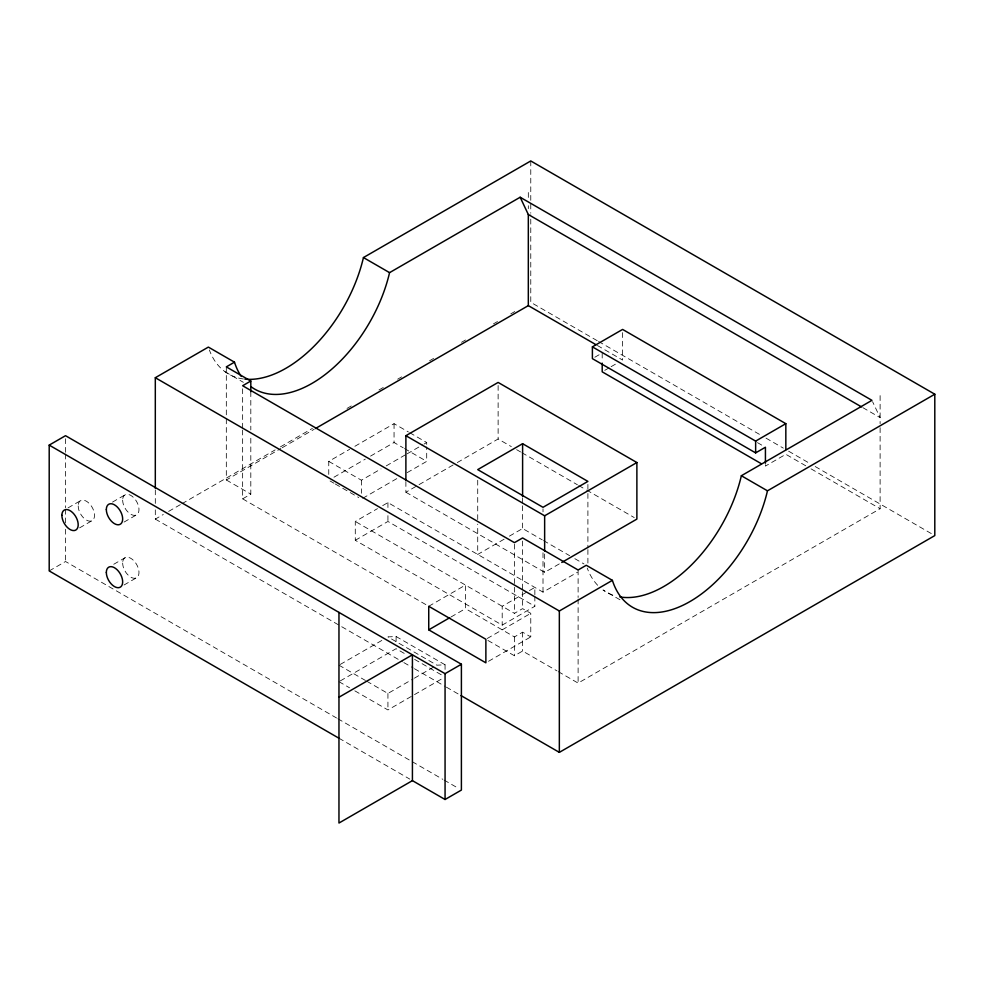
<?xml version="1.0" encoding="UTF-8"?>
<svg xmlns="http://www.w3.org/2000/svg" width="984" height="984" viewBox="0 0 984 984"><rect width="100%" height="100%" fill="white"/><g stroke="black" fill="none" stroke-linecap="round" stroke-linejoin="round"><path stroke-width="0.74" stroke-dasharray="4.92 3.69" d="M68.044 507.879L80.602 500.635M112.496 502.098L125.054 494.841M79.581 527.879L92.139 520.622M124.033 522.086L136.591 514.841M49.2 570.929L65.522 561.507L336.516 717.963M155.312 509.872L155.312 519.097L163.295 514.484M168.621 511.409L180.601 504.497M181.942 503.722L275.139 449.909M280.465 446.834L312.42 428.397M347.032 408.409L352.358 405.334M378.988 389.959L384.313 386.884M397.622 379.197L401.62 376.884M429.577 360.747L433.575 358.447M461.533 342.297L465.53 339.997M493.488 323.847L497.486 321.547M510.794 313.859L514.792 311.547M226.32 418.852L226.32 479.983L280.87 448.495M282.199 447.72L314.13 429.295M113.75 564.275L125.054 557.756M242.642 430.057L242.642 498.839L250.809 494.116L250.809 436.047M328.754 474.423L328.754 461.373L349.652 449.307M354.88 446.293L394.055 423.673L408.421 431.964M124.033 585L136.591 577.743M333.982 477.203L365.322 459.11M370.55 456.096L394.055 442.517L403.194 447.794M328.754 461.373L361.399 480.217L380.993 468.913M386.22 465.899L405.802 454.583M407.118 453.833L422.788 444.78M424.092 444.03L426.699 442.517L426.699 445.42M594.84 357.229L602.196 352.985L602.196 361.682M362.715 498.31L397.966 477.953M407.118 472.677L426.699 461.373L426.699 446.871M604.742 370.365L609.846 367.413M611.113 366.675L616.218 363.736M534.853 596.132L534.853 606.279L502.197 625.123L355.286 540.302L355.286 521.458L377.487 508.63M382.702 505.616L387.93 502.603L543.008 592.134L577.337 572.319M405.888 481.533L405.888 492.234L417.745 485.395M419.061 484.632L455.961 463.329M457.277 462.566L498.125 438.987L511.336 446.613M355.286 540.302L387.93 521.458L534.853 606.279M504.128 539.195L477.72 554.435L477.72 524.14M509.404 536.145L522.602 528.519L542.196 539.835M428.741 606.279L465.469 585.074L465.469 608.629L514.447 636.906L522.602 632.195L530.77 636.906L530.77 613.339L522.602 608.629L514.447 613.339L355.286 521.458M340.279 664.421L382.641 639.969M340.292 680.903L396.097 648.69L406.687 654.803M451.041 616.968L465.469 608.629M405.888 492.234L544.644 572.344L560.462 563.217M366.749 681.223L387.93 693.462L413.083 678.935M414.399 678.173L434.264 666.709M487.203 638.505L530.77 613.339M354.843 690.842L387.93 709.944L413.182 695.368M414.51 694.606L442.406 678.493M488.519 661.297L530.77 636.906M487.929 640.449L514.447 655.762L522.602 651.039L556.969 670.879M558.285 671.641L578.112 683.093L880.114 508.728L880.114 425.211M445.063 664.79L396.097 636.513L387.93 636.906L436.908 665.184L445.063 664.79L445.063 670.879M862.857 407.659L880.114 417.622L872.574 401.669M597.226 340.698L530.77 302.322L530.77 214.733M598.555 341.46L760.694 435.076M766.007 438.138L783.289 448.114M788.602 451.189L809.869 463.464M815.183 466.527L932.143 534.054M597.362 345.482L622.601 360.058L622.601 332.481M805.761 465.801L785.835 454.3L765.429 466.084L765.429 463.181M811.062 468.864L880.114 508.728M757.471 442.64L762.784 445.703M516.625 449.663L520.585 451.951M521.914 452.714L577.411 484.768M578.727 485.53L585.345 489.343M586.661 490.106L634.237 517.572M409.725 432.714L426.699 442.517M404.498 448.556L426.699 461.373M543.5 540.585L569.625 555.665M574.841 558.678L583.992 563.955M225.09 371.767L243.368 382.321M619.981 599.76L602.995 589.957A114.808 66.285 -60 0 0 615.652 596.009M330.058 480.979L333.982 483.23M335.286 483.993L358.791 497.56M226.32 479.983L250.809 494.116M242.642 498.839L426.945 605.234M414.621 659.391L442.419 675.43M155.312 519.097L402.505 661.814M403.846 662.589L413.145 667.951M414.473 668.726L445.039 686.377M446.367 687.139L459.663 694.815M338.963 665.184L365.433 680.461M338.963 681.678L349.541 687.791M337.844 718.738L410.906 760.915M412.234 761.678L442.8 779.328M444.128 780.091L458.741 788.528M338.963 738.221L409.799 779.119M880.114 395.629L880.114 423.698M587.903 484.423L587.903 492M587.903 493.513L587.903 548.039M587.903 549.564L587.903 566.218M578.112 569.994L578.112 597.497M578.112 599.035L578.112 683.093M544.644 554.004L544.644 572.344M543.008 508.826L543.008 511.864M543.008 552.762L543.008 592.134M534.853 594.68L534.853 587.423L502.197 606.279L502.197 625.123M530.77 160.958L530.77 213.196M528.322 192.52L528.322 199.85M528.322 205.718L528.322 208.657M522.602 498.224L522.602 504.288M522.602 505.801L522.602 528.519M522.602 541.015L522.602 590.191M522.602 591.728L522.602 608.629M522.602 632.195L522.602 651.039M514.447 544.189L514.447 585.689M514.447 587.227L514.447 613.339M514.447 636.906L514.447 655.762M498.125 385.494L498.125 438.987M477.72 480.217L477.72 522.627M396.097 636.513L396.097 642.601M394.055 423.673L394.055 442.517M387.93 502.603L387.93 509.86M387.93 515.653L387.93 521.458M387.93 693.462L387.93 709.944M361.399 480.217L361.399 493.267M250.809 391.718L250.809 429.934M242.642 388.791L242.642 428.532M226.32 366.884L226.32 417.327M155.312 489.897L155.312 503.734M65.522 438.753L65.522 452.566M65.522 454.104L65.522 507.805M65.522 509.343L65.522 523.144M65.522 529.281L65.522 561.507M597.657 585.271A114.808 66.285 -60 0 1 587.251 568.125M243.442 378.975A114.808 66.285 -60 0 1 209.346 349.935M122.656 500.13A11.537 6.667 60 0 0 134.906 515.358A11.537 6.667 60 0 0 134.906 499.036A11.537 6.667 60 0 0 122.656 500.13M78.203 505.924A11.537 6.667 60 0 0 90.454 521.151A11.537 6.667 60 0 0 90.454 504.829A11.537 6.667 60 0 0 78.203 505.924M122.656 563.045A11.537 6.667 60 0 0 134.906 578.272A11.537 6.667 60 0 0 134.906 561.95A11.537 6.667 60 0 0 122.656 563.045"/><path stroke-width="1.48" d="M155.312 488.359L155.312 377.721L208.362 347.094L234.487 362.173A114.808 66.285 -60 0 0 241.264 376.442M244.918 379.135A114.808 66.285 -60 0 0 363.44 257.562L530.77 160.958L934.8 394.215L934.8 535.591L559.342 752.366L460.992 695.577M338.963 738.221L49.2 570.929L49.2 445.112L65.522 435.691L461.398 664.237L461.398 790.066L445.063 799.488L412.419 780.632L338.963 823.042L338.963 612.405M234.487 362.173L226.32 366.884L250.809 381.017L250.809 391.718M251.203 386.847A114.808 66.285 -60 0 0 329.074 371.435A114.808 66.285 -60 0 0 389.566 272.642L520.155 197.243L871.947 400.34L741.358 475.739A114.808 66.285 -60 0 1 619.895 596.944M250.809 381.017L242.642 385.74L514.447 542.651L522.602 537.941L578.112 569.994L586.279 565.271L612.392 580.351A114.808 66.285 -60 0 0 689.932 601.568A114.808 66.285 -60 0 0 767.471 490.819L934.8 394.215M315.458 428.52L528.322 305.63L596.033 344.72M405.888 480.007L405.888 435.691L498.125 382.432L636.882 462.541L636.882 519.097L561.778 562.454M765.429 463.181L765.429 447.228L755.638 452.886L592.393 358.643L592.393 346.86L622.601 329.419L785.835 423.673L785.835 449.713M522.602 443.698L477.72 469.614L543.008 507.313L587.903 481.397L522.602 443.698L522.602 496.711M405.888 435.691L544.644 515.801L636.882 462.541M428.741 629.834L485.875 662.822L485.875 639.268L428.741 606.279L428.741 629.834L449.737 617.718M592.393 346.86L755.638 441.103L785.835 423.673M338.963 697.226L412.419 654.815L412.419 780.632M49.2 445.112L445.063 673.659L461.398 664.237M155.312 377.721L559.342 610.99L612.392 580.351M520.155 197.243L528.322 214.512L861.529 406.896M761.456 463.784L602.196 371.829L602.196 363.133M363.44 257.562L389.566 272.642M741.358 475.739L767.471 490.819M755.638 441.103L755.638 452.886M559.342 610.99L559.342 752.366M544.644 515.801L544.644 550.954M528.322 214.512L528.322 305.63M445.063 673.659L445.063 799.488M106.334 509.552A11.537 6.667 60 0 0 118.584 524.779A11.537 6.667 60 0 0 118.584 508.457A11.537 6.667 60 0 0 106.334 509.552M106.334 572.467A11.537 6.667 60 0 0 118.584 587.694A11.537 6.667 60 0 0 118.584 571.372A11.537 6.667 60 0 0 106.334 572.467M61.881 515.345A11.537 6.667 60 0 0 74.12 530.573A11.537 6.667 60 0 0 74.12 514.251A11.537 6.667 60 0 0 61.881 515.345"/></g></svg>
